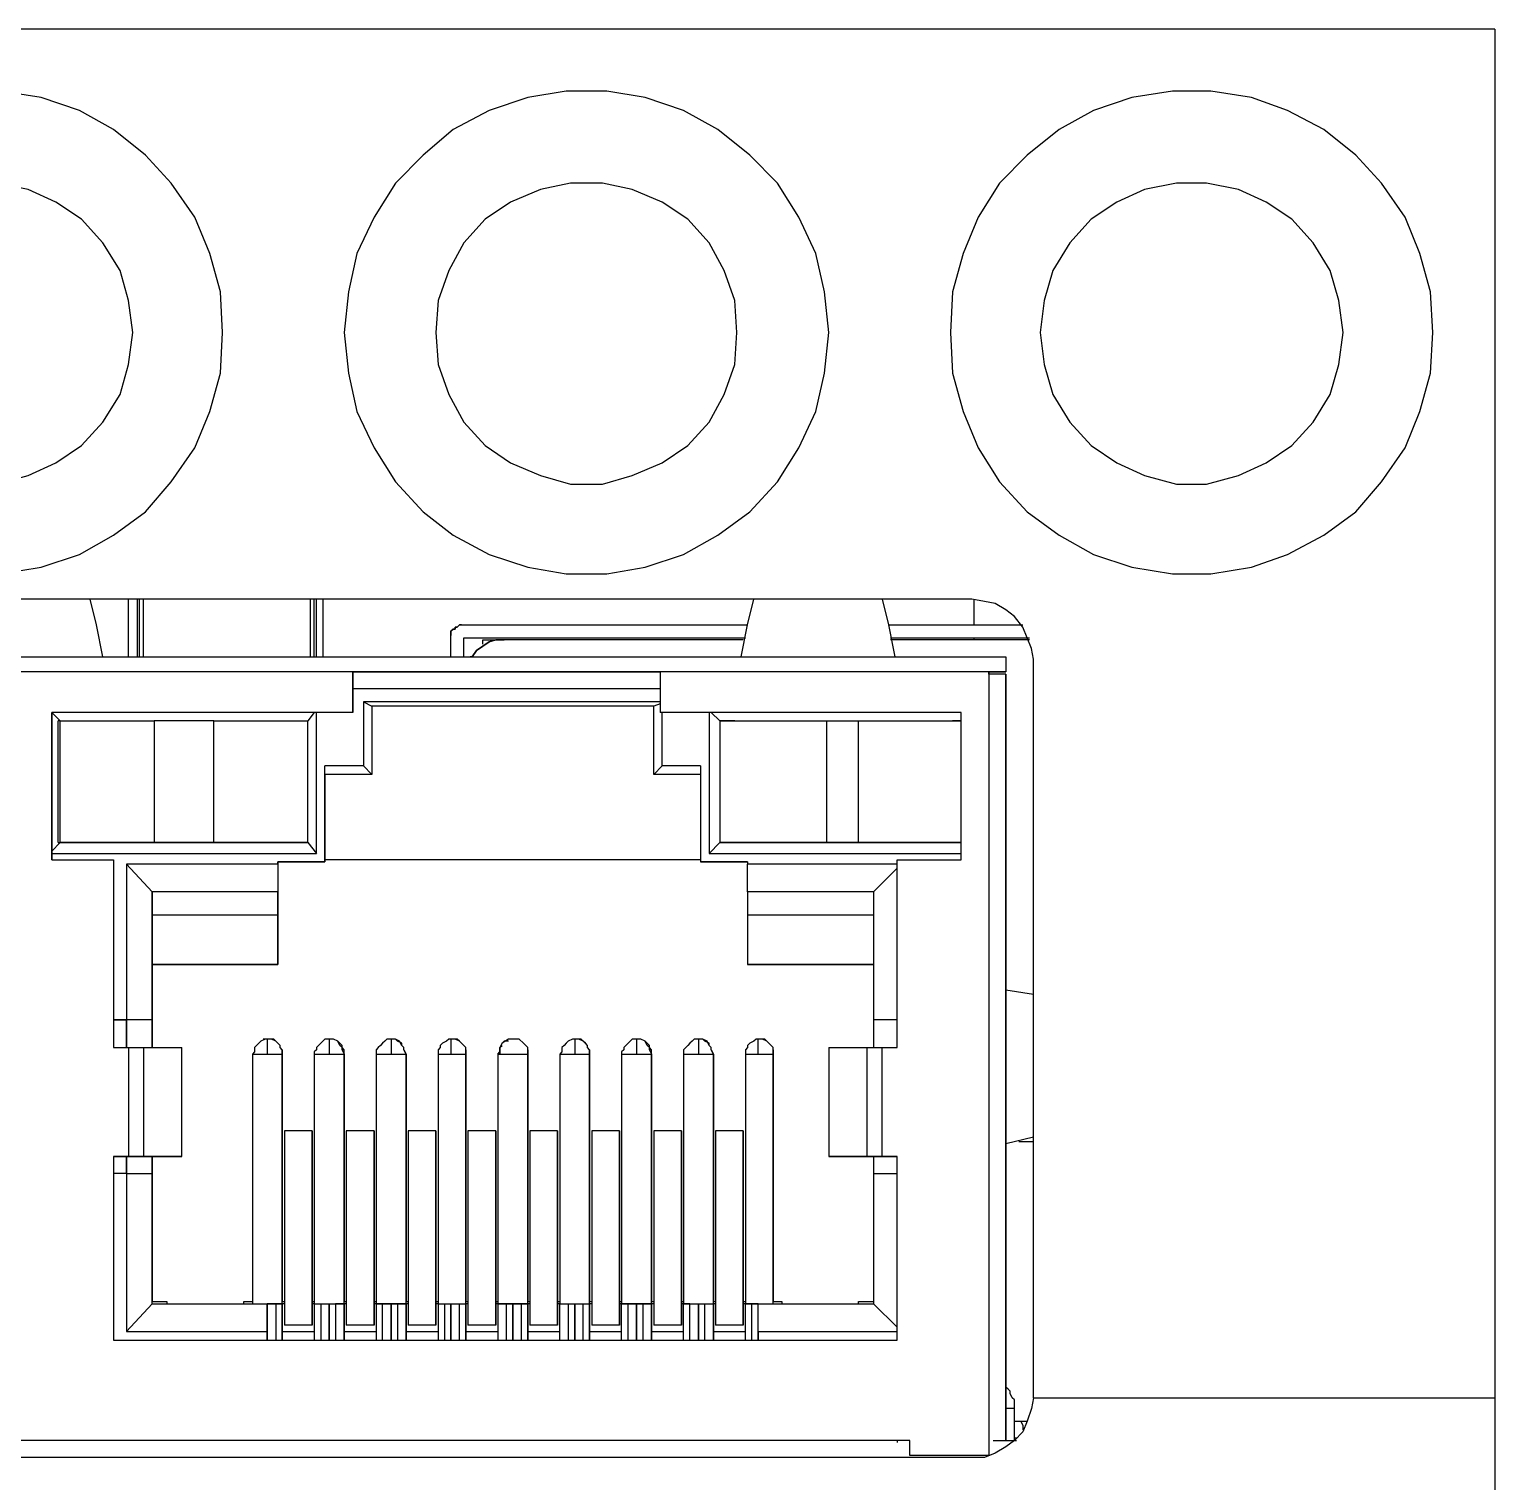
# Model space of a CAD drawing. Header units: inches. Extents: x 45 to 557, y 129 to 755.
# Drawn here: x 423 to 491.7, y 174.3 to 242.3 of the extents above; entities that cross this region are included whole.
import ezdxf

# ---------------------------------------------------------------- set-up
doc = ezdxf.new("R2010")
doc.units = ezdxf.units.IN
doc.header["$MEASUREMENT"] = 0
doc.layers.add('Brain', color=7, linetype='Continuous')

msp = doc.modelspace()

# ---------------------------------------------------------------- linework, layer by layer
at = {"layer": 'Brain', "color": 7, "lineweight": 25, "true_color": 0xffffff}
for points in [[(491.7, 242.3), (264.9, 242.3)], [(491.7, 242.3), (491.7, 178.2)], [(432.1, 228.1), (432, 230), (431.5, 231.8), (430.8, 233.5), (429.7, 235.1), (428.5, 236.4), (427, 237.6), (425.4, 238.5), (423.6, 239.1), (421.7, 239.4), (419.9, 239.4), (418, 239.1), (416.2, 238.5), (414.6, 237.6), (413.1, 236.4), (411.9, 235.1), (410.8, 233.5), (410.1, 231.8), (409.6, 230), (409.5, 228.1)], [(460.5, 228.1), (460.3, 230), (459.9, 231.8), (459.1, 233.5), (458.1, 235.1), (456.8, 236.4), (455.3, 237.6), (453.7, 238.5), (451.9, 239.1), (450.1, 239.4), (448.2, 239.4), (446.4, 239.1), (444.6, 238.5), (442.9, 237.6), (441.5, 236.4), (440.2, 235.1), (439.2, 233.5), (438.4, 231.8), (438, 230), (437.8, 228.1)], [(488.8, 228.1), (488.7, 230), (488.2, 231.8), (487.5, 233.5), (486.4, 235.1), (485.2, 236.4), (483.7, 237.6), (482, 238.5), (480.3, 239.1), (478.4, 239.4), (476.6, 239.4), (474.7, 239.1), (472.9, 238.5), (471.3, 237.6), (469.8, 236.4), (468.5, 235.1), (467.5, 233.5), (466.8, 231.8), (466.3, 230), (466.2, 228.1)], [(427.9, 228.1), (427.7, 229.6), (427.3, 231), (426.5, 232.3), (425.5, 233.4), (424.3, 234.2), (423, 234.8), (421.5, 235.1), (420.1, 235.1), (418.6, 234.8), (417.3, 234.2), (416.1, 233.4), (415.1, 232.3), (414.3, 231), (413.9, 229.6), (413.7, 228.1)], [(456.2, 228.1), (456.1, 229.6), (455.6, 231), (454.9, 232.3), (453.9, 233.4), (452.7, 234.2), (451.3, 234.8), (449.9, 235.1), (448.4, 235.1), (447, 234.8), (445.6, 234.2), (444.4, 233.4), (443.4, 232.3), (442.7, 231), (442.2, 229.6), (442.1, 228.1)], [(484.6, 228.1), (484.4, 229.6), (484, 231), (483.2, 232.3), (482.2, 233.4), (481, 234.2), (479.7, 234.8), (478.2, 235.1), (476.8, 235.1), (475.3, 234.8), (474, 234.2), (472.8, 233.4), (471.8, 232.3), (471, 231), (470.6, 229.6), (470.4, 228.1)], [(409.5, 228.1), (409.6, 226.2), (410.1, 224.4), (410.8, 222.7), (411.9, 221.1), (413.1, 219.7), (414.6, 218.6), (416.2, 217.7), (418, 217.1), (419.9, 216.8), (421.7, 216.8), (423.6, 217.1), (425.4, 217.7), (427, 218.6), (428.5, 219.7), (429.7, 221.1), (430.8, 222.7), (431.5, 224.4), (432, 226.2), (432.1, 228.1)], [(413.7, 228.1), (413.9, 226.6), (414.3, 225.2), (415.1, 223.9), (416.1, 222.8), (417.3, 222), (418.6, 221.4), (420.1, 221), (421.5, 221), (423, 221.4), (424.3, 222), (425.5, 222.8), (426.5, 223.9), (427.3, 225.2), (427.7, 226.6), (427.9, 228.1)], [(437.8, 228.1), (438, 226.2), (438.4, 224.4), (439.2, 222.7), (440.2, 221.1), (441.5, 219.7), (442.9, 218.6), (444.6, 217.7), (446.4, 217.1), (448.2, 216.8), (450.1, 216.8), (451.9, 217.1), (453.7, 217.7), (455.3, 218.6), (456.8, 219.7), (458.1, 221.1), (459.1, 222.7), (459.9, 224.4), (460.3, 226.2), (460.5, 228.1)], [(442.1, 228.1), (442.2, 226.6), (442.7, 225.2), (443.4, 223.9), (444.4, 222.8), (445.6, 222), (447, 221.4), (448.4, 221), (449.9, 221), (451.3, 221.4), (452.7, 222), (453.9, 222.8), (454.9, 223.9), (455.6, 225.2), (456.1, 226.6), (456.2, 228.1)], [(466.2, 228.1), (466.3, 226.2), (466.8, 224.4), (467.5, 222.7), (468.5, 221.1), (469.8, 219.7), (471.3, 218.6), (472.9, 217.7), (474.7, 217.1), (476.6, 216.8), (478.4, 216.8), (480.3, 217.1), (482, 217.7), (483.7, 218.6), (485.2, 219.7), (486.4, 221.1), (487.5, 222.7), (488.2, 224.4), (488.7, 226.2), (488.8, 228.1)], [(470.4, 228.1), (470.6, 226.6), (471, 225.2), (471.8, 223.9), (472.8, 222.8), (474, 222), (475.3, 221.4), (476.8, 221), (478.2, 221), (479.7, 221.4), (481, 222), (482.2, 222.8), (483.2, 223.9), (484, 225.2), (484.4, 226.6), (484.6, 228.1)], [(467.2, 215.6), (289.3, 215.6)], [(426.5, 212.9), (426.2, 214.4), (425.9, 215.6)], [(427.7, 212.9), (427.7, 215.6)], [(428.1, 215.6), (428.1, 212.9)], [(428.2, 215.6), (428.2, 212.9)], [(428.4, 212.9), (428.4, 215.6)], [(436.2, 215.6), (436.2, 212.9)], [(436.4, 212.9), (436.4, 215.6)], [(436.5, 212.9), (436.5, 215.6)], [(436.8, 215.6), (436.8, 212.9)], [(456.4, 212.9), (456.7, 214.4), (457, 215.6)], [(463, 215.6), (463.3, 214.4), (463.6, 212.9)], [(470.1, 212.8), (470, 213.3), (469.8, 213.8), (469.6, 214.3), (469.2, 214.8), (468.8, 215.1), (468.3, 215.4), (467.8, 215.5), (467.2, 215.6)], [(467.3, 215.6), (467.3, 214.4)], [(442.8, 213.9), (442.8, 214), (442.8, 214.1), (442.9, 214.2), (443, 214.2), (443, 214.3), (443.1, 214.3), (443.2, 214.4), (443.3, 214.4)], [(443.3, 214.4), (443.2, 214.4), (443.1, 214.3), (443, 214.3), (443, 214.2), (442.9, 214.2), (442.8, 214.1), (442.8, 214), (442.8, 213.9)], [(443.3, 214.4), (456.7, 214.4)], [(463.3, 214.4), (469.6, 214.4)], [(442.8, 213.7), (442.8, 213.9)], [(442.8, 212.9), (442.8, 213.9)], [(442.8, 212.9), (442.8, 213.9)], [(442.8, 213.7), (442.8, 213.9)], [(442.8, 213.7), (442.8, 213.9)], [(442.8, 213.7), (442.8, 213.9)], [(442.8, 213.7), (442.8, 213.9)], [(442.8, 213.7), (442.8, 213.9)], [(443.4, 212.9), (443.4, 213.8)], [(443.4, 213.8), (456.6, 213.8)], [(443.7, 212.9), (443.8, 212.9), (444, 213.2), (444.3, 213.4), (444.6, 213.6), (444.9, 213.7), (445.3, 213.7)], [(445.3, 213.7), (444.9, 213.7), (444.6, 213.6), (444.3, 213.4), (444, 213.2), (443.8, 212.9), (443.7, 212.9)], [(444.3, 213.7), (445.3, 213.7)], [(444.3, 213.5), (444.3, 213.5), (444.3, 213.6), (444.3, 213.7)], [(444.3, 213.5), (444.3, 213.7)], [(456.5, 213.7), (445.3, 213.7)], [(463.4, 213.8), (469.9, 213.8)], [(469.9, 213.7), (463.4, 213.7)], [(467.3, 213.8), (467.3, 213.7)], [(288, 212.9), (468.8, 212.9)], [(426.5, 212.9), (428.1, 212.9)], [(455.1, 212.9), (456.4, 212.9)], [(463.6, 212.9), (465.2, 212.9)], [(468.8, 212.9), (468.8, 212.2)], [(468.8, 212.9), (468.8, 212.9), (468.8, 212.8), (468.8, 212.7), (468.8, 212.6), (468.8, 212.4), (468.8, 212.3), (468.8, 212.2)], [(438.2, 212.2), (407.9, 212.2)], [(438.2, 212.2), (438.2, 210.3)], [(438.2, 212.2), (452.6, 212.2)], [(452.6, 212.2), (438.2, 212.2)], [(438.2, 210.3), (438.2, 212.2)], [(468, 212.2), (452.6, 212.2)], [(452.6, 212.2), (452.6, 210.3)], [(468, 212.2), (468, 212.1)], [(468, 212.2), (468.8, 212.2)], [(468.8, 212.2), (468, 212.2)], [(468, 212.1), (468, 212.2)], [(470.1, 178.2), (470.1, 212.8)], [(468, 212.1), (468, 175.5)], [(468.8, 212.1), (468.8, 212.1), (468.7, 212.1), (468.6, 212.1), (468.4, 212.1), (468.3, 212.1), (468.2, 212.1), (468, 212.1)], [(468.8, 197.3), (468.8, 212.1)], [(468.8, 212.1), (468.8, 176.2)], [(452.6, 211.4), (438.2, 211.4)], [(438.7, 210.8), (439.1, 210.6)], [(438.7, 210.8), (438.7, 207.8)], [(452.6, 210.8), (438.7, 210.8)], [(424.1, 210.3), (424.5, 209.9)], [(424.1, 210.3), (424.1, 203.4)], [(424.1, 210.3), (424.1, 210.3)], [(438.2, 210.3), (424.1, 210.3)], [(424.1, 203.4), (424.1, 210.3)], [(424.1, 210.3), (424.1, 203.4)], [(438.2, 210.3), (424.1, 210.3)], [(436.4, 210.3), (436.1, 209.9)], [(436.5, 203.7), (436.5, 210.3)], [(439.1, 210.6), (439.1, 207.4)], [(452.3, 210.6), (439.1, 210.6)], [(452.6, 210.7), (452.3, 210.6)], [(452.3, 207.4), (452.3, 210.6)], [(466.7, 210.3), (452.6, 210.3)], [(466.7, 210.3), (452.6, 210.3)], [(452.7, 207.8), (452.7, 210.3)], [(454.9, 210.3), (454.9, 203.7)], [(455, 210.3), (455.4, 209.9)], [(466.7, 203.4), (466.7, 210.3)], [(424.5, 209.9), (424.4, 209.9)], [(424.4, 204.2), (424.4, 209.9)], [(424.5, 209.9), (424.5, 209.9)], [(424.5, 209.9), (424.5, 209.9)], [(424.5, 209.9), (424.5, 209.9)], [(424.5, 204.2), (424.5, 209.9)], [(424.5, 209.9), (425, 209.9), (425.5, 209.9), (426.1, 209.9), (426.6, 209.9), (427.2, 209.9), (427.7, 209.9), (428.3, 209.9), (428.9, 209.9)], [(431.7, 209.9), (428.9, 209.9)], [(428.9, 209.9), (428.9, 204.2)], [(431.7, 209.9), (432.3, 209.9), (432.8, 209.9), (433.4, 209.9), (434, 209.9), (434.5, 209.9), (435, 209.9), (435.6, 209.9), (436.1, 209.9)], [(431.7, 204.2), (431.7, 209.9)], [(436.1, 204.2), (436.1, 209.9)], [(455.4, 209.9), (455.4, 209.9)], [(456.1, 209.9), (455.4, 209.9)], [(455.4, 209.9), (455.5, 209.9), (455.6, 209.9), (455.7, 209.9), (455.8, 209.9), (455.9, 209.9), (456, 209.9), (456.1, 209.9)], [(455.4, 209.9), (455.4, 204.2)], [(456.1, 209.9), (456.6, 209.9), (457.1, 209.9), (457.6, 209.9), (458.2, 209.9), (458.7, 209.9), (459.3, 209.9), (459.9, 209.9), (460.4, 209.9)], [(460.4, 209.9), (461.9, 209.9)], [(460.4, 209.9), (460.4, 204.2)], [(461.9, 209.9), (462.5, 209.9), (463, 209.9), (463.6, 209.9), (464.2, 209.9), (464.7, 209.9), (465.2, 209.9), (465.8, 209.9), (466.3, 209.9)], [(461.9, 204.2), (461.9, 209.9)], [(466.7, 209.9), (466.3, 209.9)], [(466.3, 209.9), (466.4, 209.9), (466.5, 209.9), (466.6, 209.9), (466.7, 209.9)], [(436.9, 207.4), (436.9, 207.8)], [(436.9, 203.3), (436.9, 207.8)], [(438.7, 207.8), (436.9, 207.8)], [(439.1, 207.4), (436.9, 207.4)], [(436.9, 207.4), (436.9, 203.4)], [(438.7, 207.8), (439.1, 207.4)], [(452.7, 207.8), (452.3, 207.4)], [(454.5, 207.4), (452.3, 207.4)], [(454.5, 207.8), (452.7, 207.8)], [(454.5, 207.8), (454.5, 203.3)], [(424.1, 203.8), (424.5, 204.2)], [(424.4, 204.2), (424.5, 204.2)], [(424.4, 204.2), (424.5, 204.2)], [(424.5, 204.2), (424.5, 204.2)], [(424.5, 204.2), (436.1, 204.2)], [(424.5, 204.2), (424.5, 204.2)], [(436, 204.2), (424.5, 204.2)], [(428.9, 204.2), (428.3, 204.2), (427.7, 204.2), (427.2, 204.2), (426.6, 204.2), (426.1, 204.2), (425.5, 204.2), (425, 204.2), (424.5, 204.2)], [(428.9, 204.2), (431.7, 204.2)], [(436.1, 204.2), (435.6, 204.2), (435, 204.2), (434.5, 204.2), (434, 204.2), (433.4, 204.2), (432.8, 204.2), (432.3, 204.2), (431.7, 204.2)], [(436, 204.2), (436.1, 204.2)], [(436.1, 204.2), (436.1, 204.2)], [(436.1, 204.2), (436.5, 203.7)], [(454.9, 203.7), (455.4, 204.2)], [(455.4, 204.2), (455.4, 204.2)], [(455.4, 204.2), (466.7, 204.2)], [(455.4, 204.2), (455.4, 204.2)], [(460.4, 204.2), (459.8, 204.2), (459.1, 204.2), (458.4, 204.2), (457.8, 204.2), (457.2, 204.2), (456.5, 204.2), (455.9, 204.2), (455.4, 204.2)], [(455.4, 204.2), (466.7, 204.2)], [(461.9, 204.2), (460.4, 204.2)], [(466.7, 204.2), (466.4, 204.2), (465.8, 204.2), (465.2, 204.2), (464.6, 204.2), (463.9, 204.2), (463.2, 204.2), (462.6, 204.2), (461.9, 204.2)], [(424.1, 203.7), (436.5, 203.7)], [(424.1, 203.4), (427, 203.4)], [(427, 203.4), (427, 194.6)], [(427, 203.4), (427, 194.6)], [(436.9, 203.3), (434.7, 203.3)], [(434.7, 203.3), (434.7, 198.5)], [(434.7, 203.2), (434.7, 203.3)], [(434.7, 203.3), (436.9, 203.3)], [(454.5, 203.4), (436.9, 203.4)], [(454.5, 203.4), (436.9, 203.4)], [(436.9, 203.4), (436.9, 203.3)], [(456.7, 203.3), (454.5, 203.3)], [(454.5, 203.3), (456.7, 203.3)], [(454.9, 203.7), (466.7, 203.7)], [(456.7, 203.3), (456.7, 203.2)], [(463.7, 203.4), (466.7, 203.4)], [(463.7, 194.6), (463.7, 203.4)], [(427.6, 203.2), (428.8, 201.9)], [(427.6, 203.2), (427.6, 195.9)], [(434.7, 203.2), (427.6, 203.2)], [(434.7, 203.2), (434.7, 201.9)], [(456.7, 201.9), (456.7, 203.2)], [(463.7, 203.2), (456.7, 203.2)], [(463.7, 203), (462.6, 201.9)], [(434.7, 201.9), (428.8, 201.9)], [(428.8, 201.9), (428.8, 201.9), (428.8, 201.8), (428.8, 201.7), (428.8, 201.6), (428.8, 201.4), (428.8, 201.3), (428.8, 201.1), (428.8, 200.8)], [(434.7, 201.9), (428.8, 201.9)], [(428.8, 195.9), (428.8, 201.9)], [(434.7, 200.8), (434.7, 201.1), (434.7, 201.3), (434.7, 201.4), (434.7, 201.6), (434.7, 201.7), (434.7, 201.8), (434.7, 201.9)], [(456.7, 201.9), (456.7, 201.9), (456.7, 201.8), (456.7, 201.7), (456.7, 201.6), (456.7, 201.4), (456.7, 201.3), (456.7, 201.1), (456.7, 200.8)], [(462.6, 201.9), (456.7, 201.9)], [(462.6, 201.9), (456.7, 201.9)], [(462.6, 201.9), (462.6, 195.9)], [(434.7, 200.8), (428.8, 200.8)], [(428.8, 200.8), (428.8, 198.5)], [(434.7, 198.5), (434.7, 200.8)], [(456.7, 200.8), (456.7, 198.5)], [(462.6, 200.8), (456.7, 200.8)], [(434.7, 198.5), (428.8, 198.5)], [(428.8, 198.5), (434.7, 198.5)], [(428.8, 198.5), (428.8, 194.6)], [(462.6, 198.5), (456.7, 198.5)], [(456.7, 198.5), (462.6, 198.5)], [(468.8, 198.8), (468.8, 197.3)], [(468.8, 198.8), (468.8, 197.3)], [(468.8, 197.3), (470.1, 197.1)], [(468.8, 190.1), (468.8, 197.3)], [(468.8, 190.3), (468.8, 197.2)], [(468.8, 197), (468.8, 196.7), (468.8, 196.1), (468.8, 195.3), (468.8, 194.2), (468.8, 193.2), (468.8, 192.2), (468.8, 191.3), (468.8, 190.8), (468.8, 190.5)], [(427.6, 195.9), (427, 195.9)], [(427, 195.9), (427.6, 195.9)], [(427.6, 195.9), (427.6, 194.6)], [(428.8, 195.9), (427.6, 195.9)], [(428.8, 195.9), (427.6, 195.9)], [(427.6, 194.6), (427.6, 195.9)], [(428.8, 194.6), (428.8, 195.9)], [(462.6, 195.9), (462.6, 194.6)], [(463.7, 195.9), (462.6, 195.9)], [(463.7, 195.9), (462.6, 195.9)], [(434.2, 195), (434.1, 195), (433.9, 194.9), (433.8, 194.8), (433.7, 194.7), (433.6, 194.6), (433.6, 194.5), (433.6, 194.4), (433.5, 194.3)], [(434, 195), (434, 195)], [(434.2, 195), (434.2, 195), (434.1, 195), (434, 195)], [(434.9, 194.3), (434.9, 194.5), (434.8, 194.6), (434.8, 194.7), (434.7, 194.8), (434.6, 194.9), (434.5, 195), (434.3, 195), (434.2, 195)], [(434.2, 195), (434.2, 195), (434.2, 194.9), (434.2, 194.8), (434.2, 194.7), (434.2, 194.6), (434.2, 194.4), (434.2, 194.3)], [(434.8, 194.6), (434.8, 194.7), (434.6, 194.9), (434.4, 195), (434.2, 195)], [(437.1, 195), (436.9, 195), (436.8, 194.9), (436.7, 194.8), (436.6, 194.7), (436.5, 194.6), (436.5, 194.5), (436.4, 194.4), (436.4, 194.3)], [(437.8, 194.3), (437.8, 194.5), (437.7, 194.6), (437.7, 194.7), (437.6, 194.8), (437.5, 194.9), (437.3, 195), (437.2, 195), (437.1, 195)], [(437.1, 195), (437.1, 195), (437.1, 194.9), (437.1, 194.8), (437.1, 194.7), (437.1, 194.6), (437.1, 194.4), (437.1, 194.3)], [(437.7, 194.6), (437.6, 194.7), (437.5, 194.9), (437.3, 195), (437.1, 195)], [(440, 195), (439.8, 195), (439.7, 194.9), (439.6, 194.8), (439.5, 194.7), (439.4, 194.6), (439.3, 194.5), (439.3, 194.4), (439.3, 194.3)], [(440.7, 194.3), (440.6, 194.5), (440.6, 194.6), (440.5, 194.7), (440.5, 194.8), (440.3, 194.9), (440.2, 195), (440.1, 195), (440, 195)], [(440, 195), (440, 195), (440, 194.9), (440, 194.8), (440, 194.7), (440, 194.6), (440, 194.4), (440, 194.3)], [(440.6, 194.6), (440.5, 194.7), (440.4, 194.9), (440.2, 195), (440, 195)], [(442.8, 195), (442.7, 195), (442.6, 194.9), (442.4, 194.8), (442.3, 194.7), (442.3, 194.6), (442.2, 194.5), (442.2, 194.4), (442.2, 194.3)], [(443.5, 194.3), (443.5, 194.5), (443.5, 194.6), (443.4, 194.7), (443.3, 194.8), (443.2, 194.9), (443.1, 195), (443, 195), (442.8, 195)], [(442.8, 195), (442.8, 195), (442.8, 194.9), (442.8, 194.8), (442.8, 194.7), (442.8, 194.6), (442.8, 194.4), (442.8, 194.3)], [(443.5, 194.6), (443.4, 194.7), (443.2, 194.9), (443, 195), (442.8, 195)], [(446.4, 194.3), (446.4, 194.6), (446.2, 194.8), (446, 195), (445.7, 195), (445.5, 195), (445.2, 194.8), (445.1, 194.6), (445.1, 194.5)], [(446.2, 194.8), (446, 195), (445.7, 195), (445.5, 195), (445.2, 194.8)], [(448.6, 195), (448.5, 195), (448.3, 194.9), (448.2, 194.8), (448.1, 194.7), (448, 194.6), (448, 194.5), (448, 194.4), (447.9, 194.3)], [(449.3, 194.3), (449.3, 194.5), (449.2, 194.6), (449.2, 194.7), (449.1, 194.8), (449, 194.9), (448.9, 195), (448.7, 195), (448.6, 195)], [(448.6, 195), (448.6, 195), (448.6, 194.9), (448.6, 194.8), (448.6, 194.7), (448.6, 194.6), (448.6, 194.4), (448.6, 194.3)], [(449.2, 194.6), (449.2, 194.7), (449, 194.9), (448.8, 195), (448.6, 195)], [(451.5, 195), (451.3, 195), (451.2, 194.9), (451.1, 194.8), (451, 194.7), (450.9, 194.6), (450.9, 194.5), (450.8, 194.4), (450.8, 194.3)], [(452.2, 194.3), (452.2, 194.5), (452.1, 194.6), (452.1, 194.7), (452, 194.8), (451.9, 194.9), (451.7, 195), (451.6, 195), (451.5, 195)], [(451.5, 195), (451.5, 195), (451.5, 194.9), (451.5, 194.8), (451.5, 194.7), (451.5, 194.6), (451.5, 194.4), (451.5, 194.3)], [(452.1, 194.6), (452, 194.7), (451.9, 194.9), (451.7, 195), (451.5, 195)], [(454.4, 195), (454.2, 195), (454.1, 194.9), (454, 194.8), (453.9, 194.7), (453.8, 194.6), (453.7, 194.5), (453.7, 194.4), (453.7, 194.3)], [(455.1, 194.3), (455, 194.5), (455, 194.6), (454.9, 194.7), (454.9, 194.8), (454.7, 194.9), (454.6, 195), (454.5, 195), (454.4, 195)], [(454.4, 195), (454.4, 195), (454.4, 194.9), (454.4, 194.8), (454.4, 194.7), (454.4, 194.6), (454.4, 194.4), (454.4, 194.3)], [(455, 194.6), (454.9, 194.7), (454.8, 194.9), (454.6, 195), (454.4, 195)], [(457.2, 195), (457.1, 195), (457, 194.9), (456.8, 194.8), (456.7, 194.7), (456.7, 194.6), (456.6, 194.5), (456.6, 194.4), (456.6, 194.3)], [(457.9, 194.3), (457.9, 194.5), (457.9, 194.6), (457.8, 194.7), (457.7, 194.8), (457.6, 194.9), (457.5, 195), (457.4, 195), (457.2, 195)], [(457.2, 194.3), (457.2, 194.4), (457.2, 194.6), (457.2, 194.7), (457.2, 194.8), (457.2, 194.9), (457.2, 195)], [(457.9, 194.6), (457.8, 194.7), (457.6, 194.9), (457.4, 195), (457.2, 195)], [(427, 194.6), (427.7, 194.6)], [(427.7, 194.6), (427.9, 194.6), (428, 194.6), (428.1, 194.6), (428.2, 194.6), (428.3, 194.6), (428.4, 194.6)], [(427.7, 194.6), (427.7, 189.5)], [(428.4, 194.6), (430.2, 194.6)], [(428.4, 194.6), (428.4, 189.5)], [(430.2, 189.5), (430.2, 194.6)], [(433.5, 194.3), (433.5, 194.3), (433.6, 194.3), (433.7, 194.3), (433.8, 194.3), (433.9, 194.3), (434.1, 194.3), (434.2, 194.3)], [(433.5, 194.3), (433.5, 194.3)], [(433.5, 194.3), (433.5, 182.6)], [(434.2, 194.3), (434.3, 194.3), (434.5, 194.3), (434.6, 194.3), (434.7, 194.3), (434.8, 194.3), (434.9, 194.3)], [(434.9, 194.5), (434.8, 194.6)], [(434.9, 194.5), (434.9, 194.3)], [(434.9, 194.3), (434.9, 182.7)], [(434.9, 194.3), (434.9, 194.3)], [(434.9, 182.6), (434.9, 194.3)], [(436.4, 194.3), (436.4, 194.3), (436.5, 194.3), (436.6, 194.3), (436.7, 194.3), (436.8, 194.3), (437, 194.3), (437.1, 194.3)], [(436.4, 194.3), (436.4, 194.3)], [(436.4, 194.3), (436.4, 182.6)], [(437.1, 194.3), (437.2, 194.3), (437.3, 194.3), (437.5, 194.3), (437.6, 194.3), (437.7, 194.3), (437.8, 194.3)], [(437.7, 194.5), (437.7, 194.6)], [(437.7, 194.5), (437.8, 194.3)], [(437.8, 194.3), (437.8, 182.7)], [(437.8, 194.3), (437.8, 194.3)], [(437.8, 182.6), (437.8, 194.3)], [(439.3, 194.3), (439.3, 194.3), (439.4, 194.3), (439.5, 194.3), (439.6, 194.3), (439.7, 194.3), (439.8, 194.3), (440, 194.3)], [(439.3, 194.3), (439.3, 194.3)], [(439.3, 194.3), (439.3, 182.6)], [(440, 194.3), (440.1, 194.3), (440.2, 194.3), (440.3, 194.3), (440.5, 194.3), (440.6, 194.3), (440.7, 194.3)], [(440.6, 194.5), (440.6, 194.6)], [(440.6, 194.5), (440.7, 194.3)], [(440.7, 194.3), (440.7, 182.7)], [(440.7, 194.3), (440.7, 194.3)], [(440.7, 182.6), (440.7, 194.3)], [(442.2, 194.3), (442.2, 194.3), (442.3, 194.3), (442.4, 194.3), (442.5, 194.3), (442.6, 194.3), (442.7, 194.3), (442.8, 194.3)], [(442.2, 194.3), (442.2, 194.3)], [(442.2, 194.3), (442.2, 182.6)], [(442.8, 194.3), (443, 194.3), (443.1, 194.3), (443.2, 194.3), (443.3, 194.3), (443.4, 194.3), (443.5, 194.3)], [(443.5, 194.5), (443.5, 194.6)], [(443.5, 194.5), (443.5, 194.3)], [(443.5, 194.3), (443.5, 182.7)], [(443.5, 194.3), (443.5, 194.3)], [(443.5, 182.6), (443.5, 194.3)], [(445, 194.3), (445.1, 194.4), (445.1, 194.6), (445.2, 194.7)], [(445, 194.3), (445, 194.3)], [(445, 194.3), (445, 182.6)], [(445, 194.3), (445, 194.3)], [(445, 194.3), (445.1, 194.3), (445.2, 194.3), (445.5, 194.3), (445.7, 194.3), (446, 194.3), (446.2, 194.3), (446.4, 194.3)], [(445.1, 194.6), (445.1, 194.5), (445.1, 194.4), (445.1, 194.3)], [(445.5, 194.9), (445.3, 194.9), (445.2, 194.8)], [(446.4, 194.5), (446.4, 194.3)], [(446.4, 194.3), (446.4, 182.7)], [(446.4, 182.6), (446.4, 194.3)], [(446.4, 194.3), (446.4, 194.3)], [(447.9, 194.3), (447.9, 194.3), (448, 194.3), (448.1, 194.3), (448.2, 194.3), (448.3, 194.3), (448.5, 194.3), (448.6, 194.3)], [(447.9, 194.3), (447.9, 194.3)], [(447.9, 194.3), (447.9, 182.6)], [(448.6, 194.3), (448.7, 194.3), (448.9, 194.3), (449, 194.3), (449.1, 194.3), (449.2, 194.3), (449.3, 194.3)], [(449.3, 194.5), (449.2, 194.6)], [(449.3, 194.5), (449.3, 194.3)], [(449.3, 194.3), (449.3, 182.7)], [(449.3, 194.3), (449.3, 194.3)], [(449.3, 182.6), (449.3, 194.3)], [(450.8, 194.3), (450.8, 194.3), (450.9, 194.3), (451, 194.3), (451.1, 194.3), (451.2, 194.3), (451.4, 194.3), (451.5, 194.3)], [(450.8, 194.3), (450.8, 194.3)], [(450.8, 194.3), (450.8, 182.6)], [(451.5, 194.3), (451.6, 194.3), (451.7, 194.3), (451.9, 194.3), (452, 194.3), (452.1, 194.3), (452.2, 194.3)], [(452.1, 194.5), (452.1, 194.6)], [(452.1, 194.5), (452.2, 194.3)], [(452.2, 194.3), (452.2, 182.7)], [(452.2, 194.3), (452.2, 194.3)], [(452.2, 182.6), (452.2, 194.3)], [(453.7, 194.3), (453.7, 194.3), (453.8, 194.3), (453.9, 194.3), (454, 194.3), (454.1, 194.3), (454.2, 194.3), (454.4, 194.3)], [(453.7, 194.3), (453.7, 194.3)], [(453.7, 194.3), (453.7, 182.6)], [(454.4, 194.3), (454.5, 194.3), (454.6, 194.3), (454.7, 194.3), (454.9, 194.3), (455, 194.3), (455.1, 194.3)], [(455, 194.5), (455, 194.6)], [(455, 194.5), (455.1, 194.3)], [(455.1, 194.3), (455.1, 182.7)], [(455.1, 194.3), (455.1, 194.3)], [(455.1, 182.6), (455.1, 194.3)], [(456.6, 194.3), (456.6, 194.3), (456.7, 194.3), (456.8, 194.3), (456.9, 194.3), (457, 194.3), (457.1, 194.3), (457.2, 194.3)], [(456.6, 194.3), (456.6, 194.3)], [(456.6, 194.3), (456.6, 182.6)], [(457.2, 194.3), (457.4, 194.3), (457.5, 194.3), (457.6, 194.3), (457.7, 194.3), (457.8, 194.3), (457.9, 194.3)], [(457.9, 194.5), (457.9, 194.6)], [(457.9, 194.5), (457.9, 194.3)], [(457.9, 194.3), (457.9, 182.7)], [(457.9, 194.3), (457.9, 194.3)], [(457.9, 182.6), (457.9, 194.3)], [(460.5, 194.6), (462.3, 194.6)], [(460.5, 194.6), (460.5, 189.5)], [(462.3, 194.6), (462.3, 194.6), (462.4, 194.6), (462.5, 194.6), (462.6, 194.6), (462.7, 194.6), (462.9, 194.6), (463, 194.6)], [(462.3, 189.5), (462.3, 194.6)], [(463, 194.6), (463.7, 194.6)], [(463, 189.5), (463, 194.6)], [(436.3, 190.7), (435, 190.7)], [(435, 190.7), (435, 181.6)], [(436.3, 181.6), (436.3, 190.7)], [(436.3, 190.7), (436.3, 189.8)], [(439.2, 190.7), (437.9, 190.7)], [(437.9, 190.7), (437.9, 181.6)], [(439.2, 190.7), (439.2, 189.8)], [(439.2, 181.6), (439.2, 190.7)], [(442.1, 190.7), (440.8, 190.7)], [(440.8, 190.7), (440.8, 181.6)], [(442.1, 181.6), (442.1, 190.7)], [(442.1, 190.7), (442.1, 189.8)], [(444.9, 190.7), (443.6, 190.7)], [(443.6, 190.7), (443.6, 181.6)], [(444.9, 190.7), (444.9, 189.8)], [(444.9, 181.6), (444.9, 190.7)], [(447.8, 190.7), (446.5, 190.7)], [(446.5, 190.7), (446.5, 181.6)], [(447.8, 181.6), (447.8, 190.7)], [(447.8, 190.7), (447.8, 189.8)], [(450.7, 190.7), (449.4, 190.7)], [(449.4, 190.7), (449.4, 181.6)], [(450.7, 181.6), (450.7, 190.7)], [(450.7, 190.7), (450.7, 189.8)], [(453.6, 190.7), (452.3, 190.7)], [(452.3, 190.7), (452.3, 181.6)], [(453.6, 190.7), (453.6, 189.8)], [(453.6, 181.6), (453.6, 190.7)], [(456.5, 190.7), (455.2, 190.7)], [(455.2, 190.7), (455.2, 181.6)], [(456.5, 190.7), (456.5, 189.8)], [(456.5, 181.6), (456.5, 190.7)], [(470.1, 190.4), (468.8, 190.1)], [(469.4, 190.2), (470.1, 190.2)], [(427, 189.5), (427.7, 189.5)], [(427, 189.5), (427, 180.9)], [(427, 189.5), (427, 180.9)], [(427.7, 189.5), (427, 189.5)], [(427.6, 189.5), (427.6, 188.7)], [(427.6, 188.7), (427.6, 189.5)], [(427.7, 189.5), (429.5, 189.5)], [(428.4, 189.5), (428.4, 189.5), (428.3, 189.5), (428.2, 189.5), (428.1, 189.5), (428, 189.5), (427.9, 189.5), (427.7, 189.5)], [(430.2, 189.5), (428.4, 189.5)], [(428.8, 188.7), (428.8, 189.5)], [(428.8, 189.5), (428.8, 182.7)], [(429.5, 189.5), (430.2, 189.5)], [(436.3, 189.8), (436.3, 181.9)], [(439.2, 189.8), (439.2, 181.9)], [(442.1, 189.8), (442.1, 181.9)], [(444.9, 189.8), (444.9, 181.9)], [(447.8, 189.8), (447.8, 181.9)], [(450.7, 189.8), (450.7, 181.9)], [(453.6, 189.8), (453.6, 181.9)], [(456.5, 189.8), (456.5, 181.9)], [(462.3, 189.5), (460.5, 189.5)], [(460.5, 189.5), (461.2, 189.5)], [(461.2, 189.5), (463, 189.5)], [(463, 189.5), (462.9, 189.5), (462.7, 189.5), (462.6, 189.5), (462.5, 189.5), (462.4, 189.5), (462.3, 189.5)], [(462.6, 189.5), (462.6, 188.7)], [(463, 189.5), (463.7, 189.5)], [(463.7, 189.5), (463, 189.5)], [(463.7, 180.9), (463.7, 189.5)], [(468.8, 177.9), (468.8, 190.1)], [(468.8, 190.1), (468.8, 188.7)], [(468.8, 190.1), (468.8, 188.7)], [(427.6, 188.7), (427, 188.7)], [(427.6, 188.7), (428.8, 188.7)], [(427.6, 188.7), (427.6, 181.3)], [(428.8, 182.6), (428.8, 188.7)], [(462.6, 188.7), (463.7, 188.7)], [(462.6, 188.7), (462.6, 182.6)], [(428.8, 182.7), (429.5, 182.7)], [(428.8, 182.6), (428.8, 182.7)], [(429.5, 182.7), (429.5, 182.6)], [(429.5, 182.7), (429.5, 182.6)], [(433.1, 182.7), (433.5, 182.7)], [(433.1, 182.6), (433.1, 182.7)], [(434.9, 182.7), (435, 182.7)], [(434.9, 182.6), (434.9, 182.7)], [(436.3, 182.7), (436.4, 182.7)], [(437.8, 182.7), (437.9, 182.7)], [(437.8, 182.6), (437.8, 182.7)], [(439.2, 182.7), (439.3, 182.7)], [(440.7, 182.7), (440.8, 182.7)], [(440.7, 182.6), (440.7, 182.7)], [(442.1, 182.7), (442.2, 182.7)], [(443.5, 182.7), (443.6, 182.7)], [(443.5, 182.6), (443.5, 182.7)], [(444.9, 182.7), (445, 182.7)], [(446.4, 182.7), (446.5, 182.7)], [(446.4, 182.6), (446.4, 182.7)], [(447.8, 182.7), (447.9, 182.7)], [(449.3, 182.7), (449.4, 182.7)], [(449.3, 182.6), (449.3, 182.7)], [(450.7, 182.7), (450.8, 182.7)], [(452.2, 182.7), (452.3, 182.7)], [(452.2, 182.6), (452.2, 182.7)], [(453.6, 182.7), (453.7, 182.7)], [(455.1, 182.7), (455.2, 182.7)], [(455.1, 182.6), (455.1, 182.7)], [(456.5, 182.7), (456.6, 182.7)], [(457.9, 182.7), (458.3, 182.7)], [(457.9, 182.6), (457.9, 182.7)], [(458.3, 182.7), (458.3, 182.6)], [(458.3, 182.7), (458.3, 182.6)], [(461.9, 182.7), (462.6, 182.7)], [(461.9, 182.6), (461.9, 182.7)], [(427.6, 181.3), (428.8, 182.6)], [(428.8, 182.6), (434.2, 182.6)], [(429.5, 182.6), (429.5, 182.6), (429.6, 182.6), (429.7, 182.6), (429.8, 182.6), (430, 182.6), (430.1, 182.6), (430.2, 182.6)], [(430.2, 182.6), (432.4, 182.6)], [(432.4, 182.6), (432.5, 182.6), (432.7, 182.6), (432.8, 182.6), (432.9, 182.6), (433, 182.6), (433.1, 182.6)], [(433.5, 182.6), (433.5, 182.6), (433.6, 182.6), (433.7, 182.6), (433.8, 182.6), (433.9, 182.6), (434, 182.6), (434.1, 182.6), (434.3, 182.6), (434.4, 182.6), (434.5, 182.6), (434.6, 182.6), (434.7, 182.6), (434.8, 182.6), (434.9, 182.6)], [(434.2, 182.6), (434.2, 180.9)], [(434.6, 182.6), (434.5, 182.6), (434.4, 182.6), (434.3, 182.6), (434.2, 182.6)], [(434.2, 182.6), (434.2, 182.6)], [(434.2, 180.9), (434.2, 182.6)], [(434.2, 182.6), (434.2, 181.3)], [(434.6, 182.6), (434.6, 180.9)], [(434.9, 182.6), (434.6, 182.6)], [(435, 182.6), (434.9, 182.6)], [(434.9, 181.3), (434.9, 182.6)], [(434.9, 182.6), (434.9, 180.9)], [(436.4, 182.6), (436.3, 182.6)], [(436.4, 182.6), (436.4, 182.6), (436.5, 182.6), (436.6, 182.6), (436.7, 182.6), (436.8, 182.6), (436.9, 182.6), (437, 182.6), (437.1, 182.6), (437.3, 182.6), (437.4, 182.6), (437.5, 182.6), (437.6, 182.6), (437.7, 182.6), (437.8, 182.6)], [(436.4, 182.6), (436.7, 182.6)], [(436.4, 182.6), (436.4, 180.9)], [(436.7, 182.6), (436.7, 180.9)], [(436.7, 182.6), (436.8, 182.6), (436.9, 182.6), (437, 182.6), (437.1, 182.6)], [(437.1, 182.6), (437.1, 180.9)], [(437.1, 180.9), (437.1, 182.6)], [(437.1, 182.6), (437.1, 182.6)], [(437.1, 182.6), (437.1, 182.6), (437.2, 182.6), (437.3, 182.6), (437.4, 182.6)], [(437.4, 182.6), (437.4, 180.9)], [(437.8, 182.6), (437.4, 182.6)], [(437.9, 182.6), (437.8, 182.6)], [(437.8, 181.3), (437.8, 182.6)], [(437.8, 182.6), (437.8, 180.9)], [(439.3, 182.6), (439.2, 182.6)], [(439.3, 182.6), (439.3, 182.6), (439.4, 182.6), (439.5, 182.6), (439.6, 182.6), (439.7, 182.6), (439.8, 182.6), (439.9, 182.6), (440, 182.6), (440.2, 182.6), (440.3, 182.6), (440.4, 182.6), (440.5, 182.6), (440.6, 182.6), (440.7, 182.6)], [(439.6, 182.6), (439.3, 182.6)], [(439.3, 182.6), (439.3, 180.9)], [(439.6, 180.9), (439.6, 182.6)], [(440, 182.6), (439.9, 182.6), (439.8, 182.6), (439.7, 182.6), (439.6, 182.6)], [(440, 182.6), (440, 180.9)], [(440, 180.9), (440, 182.6)], [(440.3, 182.6), (440.3, 182.6), (440.2, 182.6), (440.1, 182.6), (440, 182.6)], [(440, 182.6), (440, 182.6)], [(440.3, 182.6), (440.3, 180.9)], [(440.7, 182.6), (440.3, 182.6)], [(440.8, 182.6), (440.7, 182.6)], [(440.7, 181.3), (440.7, 182.6)], [(440.7, 182.6), (440.7, 180.9)], [(442.2, 182.6), (442.1, 182.6)], [(442.2, 182.6), (442.2, 182.6), (442.3, 182.6), (442.4, 182.6), (442.5, 182.6), (442.7, 182.6), (442.8, 182.6), (442.9, 182.6), (443, 182.6), (443.2, 182.6), (443.3, 182.6), (443.4, 182.6), (443.5, 182.6)], [(442.2, 182.6), (442.5, 182.6)], [(442.2, 182.6), (442.2, 180.9)], [(442.5, 182.6), (442.5, 180.9)], [(442.5, 182.6), (442.5, 182.6), (442.6, 182.6), (442.7, 182.6), (442.8, 182.6)], [(442.8, 182.6), (442.8, 180.9)], [(442.8, 180.9), (442.8, 182.6)], [(442.8, 182.6), (442.8, 182.6)], [(442.8, 182.6), (442.9, 182.6), (443, 182.6), (443.1, 182.6), (443.2, 182.6)], [(443.2, 180.9), (443.2, 182.6)], [(443.2, 182.6), (443.5, 182.6)], [(443.6, 182.6), (443.5, 182.6)], [(443.5, 181.3), (443.5, 182.6)], [(443.5, 182.6), (443.5, 180.9)], [(445, 182.6), (444.9, 182.6)], [(445, 182.6), (445.1, 182.6), (445.2, 182.6), (445.3, 182.6), (445.4, 182.6), (445.5, 182.6), (445.7, 182.6), (445.8, 182.6), (445.9, 182.6), (446, 182.6), (446.1, 182.6), (446.2, 182.6), (446.3, 182.6), (446.4, 182.6)], [(445.4, 182.6), (445, 182.6)], [(445, 182.6), (445, 180.9)], [(445.4, 180.9), (445.4, 182.6)], [(445.7, 182.6), (445.7, 182.6), (445.6, 182.6), (445.5, 182.6), (445.4, 182.6)], [(445.7, 182.6), (445.7, 180.9)], [(445.7, 180.9), (445.7, 182.6)], [(446.1, 182.6), (446.1, 182.6), (446, 182.6), (445.9, 182.6), (445.8, 182.6), (445.7, 182.6)], [(445.7, 182.6), (445.7, 182.6)], [(446.1, 182.6), (446.1, 180.9)], [(446.4, 182.6), (446.1, 182.6)], [(446.5, 182.6), (446.4, 182.6)], [(446.4, 182.6), (446.4, 181.3)], [(446.4, 180.9), (446.4, 182.6)], [(447.9, 182.6), (447.8, 182.6)], [(447.9, 182.6), (447.9, 182.6), (448, 182.6), (448.1, 182.6), (448.2, 182.6), (448.3, 182.6), (448.4, 182.6), (448.5, 182.6), (448.7, 182.6), (448.8, 182.6), (448.9, 182.6), (449, 182.6), (449.1, 182.6), (449.2, 182.6), (449.3, 182.6)], [(447.9, 182.6), (448.3, 182.6)], [(447.9, 180.9), (447.9, 182.6)], [(448.3, 182.6), (448.3, 180.9)], [(448.3, 182.6), (448.3, 182.6), (448.4, 182.6), (448.5, 182.6), (448.6, 182.6)], [(448.6, 182.6), (448.6, 180.9)], [(448.6, 180.9), (448.6, 182.6)], [(448.6, 182.6), (448.6, 182.6)], [(448.6, 182.6), (448.7, 182.6), (448.8, 182.6), (448.9, 182.6), (449, 182.6)], [(449, 180.9), (449, 182.6)], [(449, 182.6), (449.3, 182.6)], [(449.4, 182.6), (449.3, 182.6)], [(449.3, 182.6), (449.3, 181.3)], [(449.3, 180.9), (449.3, 182.6)], [(450.8, 182.6), (450.7, 182.6)], [(450.8, 182.6), (450.8, 182.6), (450.9, 182.6), (451, 182.6), (451.1, 182.6), (451.2, 182.6), (451.3, 182.6), (451.4, 182.6), (451.5, 182.6), (451.7, 182.6), (451.8, 182.6), (451.9, 182.6), (452, 182.6), (452.1, 182.6), (452.2, 182.6)], [(451.1, 182.6), (450.8, 182.6)], [(450.8, 180.9), (450.8, 182.6)], [(451.1, 180.9), (451.1, 182.6)], [(451.5, 182.6), (451.4, 182.6), (451.3, 182.6), (451.2, 182.6), (451.1, 182.6)], [(451.5, 182.6), (451.5, 180.9)], [(451.5, 180.9), (451.5, 182.6)], [(451.8, 182.6), (451.8, 182.6), (451.7, 182.6), (451.6, 182.6), (451.5, 182.6)], [(451.5, 182.6), (451.5, 182.6)], [(451.8, 182.6), (451.8, 180.9)], [(452.2, 182.6), (451.8, 182.6)], [(452.3, 182.6), (452.2, 182.6)], [(452.2, 182.6), (452.2, 181.3)], [(452.2, 180.9), (452.2, 182.6)], [(453.7, 182.6), (453.6, 182.6)], [(453.7, 182.6), (453.7, 182.6), (453.8, 182.6), (453.9, 182.6), (454, 182.6), (454.1, 182.6), (454.2, 182.6), (454.3, 182.6), (454.4, 182.6), (454.6, 182.6), (454.7, 182.6), (454.8, 182.6), (454.9, 182.6), (455, 182.6), (455.1, 182.6)], [(454, 182.6), (453.7, 182.6)], [(453.7, 180.9), (453.7, 182.6)], [(454, 180.9), (454, 182.6)], [(454, 182.6), (454, 182.6), (454.1, 182.6), (454.2, 182.6), (454.3, 182.6), (454.4, 182.6)], [(454.4, 182.6), (454.4, 180.9)], [(454.4, 180.9), (454.4, 182.6)], [(454.4, 182.6), (454.4, 182.6)], [(454.4, 182.6), (454.4, 182.6), (454.5, 182.6), (454.6, 182.6), (454.7, 182.6)], [(454.7, 180.9), (454.7, 182.6)], [(454.7, 182.6), (455.1, 182.6)], [(455.2, 182.6), (455.1, 182.6)], [(455.1, 182.6), (455.1, 181.3)], [(455.1, 180.9), (455.1, 182.6)], [(456.6, 182.6), (456.5, 182.6)], [(456.6, 182.6), (456.6, 182.6), (456.7, 182.6), (456.8, 182.6), (456.9, 182.6), (457.1, 182.6), (457.2, 182.6), (457.3, 182.6), (457.4, 182.6), (457.6, 182.6), (457.7, 182.6), (457.8, 182.6), (457.9, 182.6)], [(456.9, 182.6), (456.6, 182.6)], [(456.6, 180.9), (456.6, 182.6)], [(456.9, 180.9), (456.9, 182.6)], [(457.2, 182.6), (457.2, 182.6), (457.1, 182.6), (457, 182.6), (456.9, 182.6)], [(457.2, 180.9), (457.2, 182.6)], [(457.2, 182.6), (457.2, 182.6)], [(457.2, 181.3), (457.2, 182.6)], [(457.2, 182.6), (462.6, 182.6)], [(458.3, 182.6), (458.3, 182.6), (458.4, 182.6), (458.5, 182.6), (458.6, 182.6), (458.8, 182.6), (458.9, 182.6), (459, 182.6)], [(459, 182.6), (461.2, 182.6)], [(461.2, 182.6), (461.3, 182.6), (461.5, 182.6), (461.6, 182.6), (461.7, 182.6), (461.8, 182.6), (461.9, 182.6)], [(463.7, 181.5), (462.6, 182.6)], [(427.6, 181.3), (434.2, 181.3)], [(434.2, 180.9), (434.2, 181.3)], [(434.9, 181.3), (436.4, 181.3)], [(434.9, 180.9), (434.9, 180.9), (434.9, 181.1), (434.9, 181.3)], [(436.3, 181.6), (435, 181.6)], [(436.3, 181.9), (436.3, 181.6)], [(437.8, 181.3), (439.3, 181.3)], [(437.8, 180.9), (437.8, 180.9), (437.8, 181.1), (437.8, 181.3)], [(439.2, 181.6), (437.9, 181.6)], [(439.2, 181.9), (439.2, 181.6)], [(440.7, 181.3), (442.2, 181.3)], [(440.7, 180.9), (440.7, 180.9), (440.7, 181.1), (440.7, 181.3)], [(442.1, 181.6), (440.8, 181.6)], [(442.1, 181.9), (442.1, 181.6)], [(443.5, 181.3), (445, 181.3)], [(443.5, 180.9), (443.5, 180.9), (443.5, 181.1), (443.5, 181.3)], [(444.9, 181.6), (443.6, 181.6)], [(444.9, 181.9), (444.9, 181.6)], [(446.4, 181.3), (447.9, 181.3)], [(446.4, 181.3), (446.4, 181.3), (446.4, 181.1), (446.4, 180.9)], [(447.8, 181.6), (446.5, 181.6)], [(447.8, 181.9), (447.8, 181.6)], [(449.3, 181.3), (450.8, 181.3)], [(449.3, 181.3), (449.3, 181.3), (449.3, 181.1), (449.3, 180.9)], [(450.7, 181.6), (449.4, 181.6)], [(450.7, 181.9), (450.7, 181.6)], [(452.2, 181.3), (453.7, 181.3)], [(452.2, 181.3), (452.2, 181.3), (452.2, 181.1), (452.2, 180.9)], [(453.6, 181.6), (452.3, 181.6)], [(453.6, 181.9), (453.6, 181.6)], [(455.1, 181.3), (456.6, 181.3)], [(455.1, 181.3), (455.1, 181.3), (455.1, 181.1), (455.1, 180.9)], [(456.5, 181.6), (455.2, 181.6)], [(456.5, 181.9), (456.5, 181.6)], [(457.2, 181.3), (463.7, 181.3)], [(457.2, 181.3), (457.2, 180.9)], [(427, 180.9), (463.7, 180.9)], [(468.8, 177.7), (468.8, 178.1), (468.8, 178.4), (468.8, 178.7)], [(469.2, 177.7), (469.2, 177.8), (469.2, 178), (469.2, 178.1), (469.1, 178.2), (469, 178.4), (469, 178.5), (468.9, 178.6), (468.8, 178.7)], [(470.1, 178.2), (470, 177.7), (469.8, 177.1), (469.6, 176.6), (469.2, 176.2), (468.8, 175.9), (468.3, 175.6), (467.8, 175.4), (467.2, 175.4)], [(468.8, 176.2), (468.8, 177.9)], [(470.1, 178.2), (491.7, 178.2)], [(470.1, 178.2), (491.7, 178.2)], [(491.7, 178.2), (491.7, 128.9)], [(469.2, 177.7), (469.2, 177.7), (469.1, 177.7), (469, 177.7), (468.8, 177.7)], [(468.8, 176.2), (468.8, 177.7)], [(469.2, 176.2), (469.2, 177.7)], [(469.2, 177.1), (469.8, 177.1)], [(469.5, 177.1), (469.5, 177.1), (469.6, 176.9), (469.6, 176.7)], [(469.8, 177.1), (469.8, 177.1)], [(463.7, 176.2), (293.1, 176.2)], [(463.7, 176.2), (463.7, 176.1)], [(464.3, 176.2), (463.7, 176.2)], [(464.3, 175.5), (464.3, 176.2)], [(468.2, 176.2), (469.3, 176.2)], [(469.3, 176.3), (469.2, 176.3)], [(467.2, 175.4), (289.3, 175.4)], [(468, 175.5), (464.3, 175.5)]]:
    msp.add_lwpolyline(points, dxfattribs=at)

doc.saveas('drawing.dxf')
